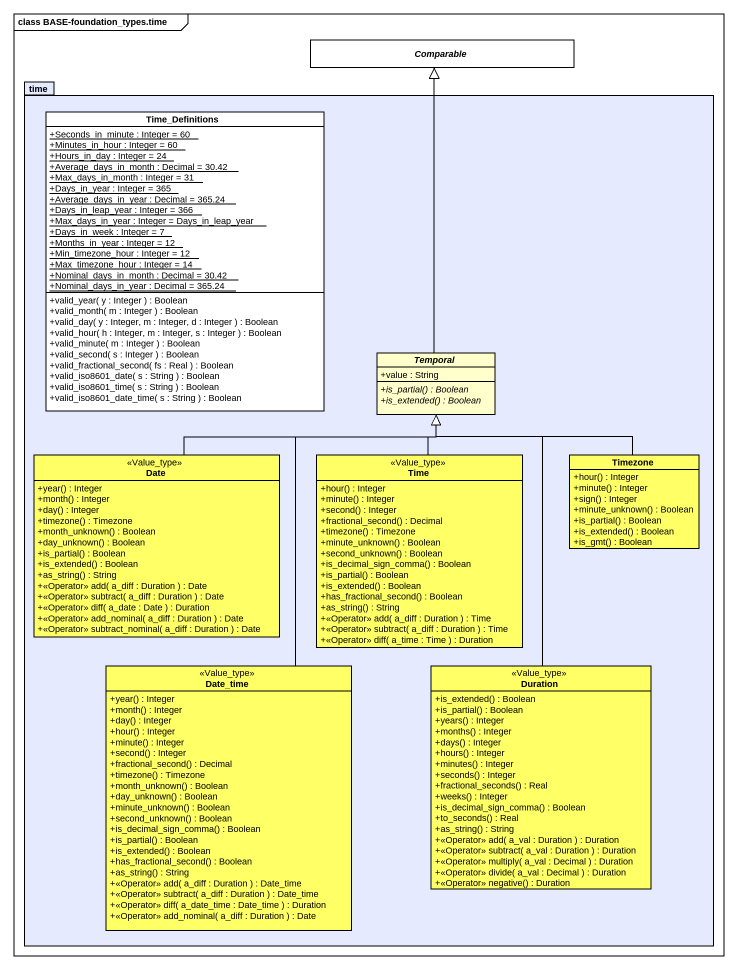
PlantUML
@startuml
mainframe class BASE-foundation_types.time
hide circle
hide empty members
skinparam classAttributeIconSize 0
abstract class Comparable #FFFFFF
package time #E5EAFF {
  class Time_Definitions #FFFFFF {
    {static} +Seconds_in_minute : Integer = 60
    {static} +Minutes_in_hour : Integer = 60
    {static} +Hours_in_day : Integer = 24
    {static} +Average_days_in_month : Decimal = 30.42
    {static} +Max_days_in_month : Integer = 31
    {static} +Days_in_year : Integer = 365
    {static} +Average_days_in_year : Decimal = 365.24
    {static} +Days_in_leap_year : Integer = 366
    {static} +Max_days_in_year : Integer = Days_in_leap_year
    {static} +Days_in_week : Integer = 7
    {static} +Months_in_year : Integer = 12
    {static} +Min_timezone_hour : Integer = 12
    {static} +Max_timezone_hour : Integer = 14
    {static} +Nominal_days_in_month : Decimal = 30.42
    {static} +Nominal_days_in_year : Decimal = 365.24
    +valid_year( y : Integer ) : Boolean
    +valid_month( m : Integer ) : Boolean
    +valid_day( y : Integer, m : Integer, d : Integer ) : Boolean
    +valid_hour( h : Integer, m : Integer, s : Integer ) : Boolean
    +valid_minute( m : Integer ) : Boolean
    +valid_second( s : Integer ) : Boolean
    +valid_fractional_second( fs : Real ) : Boolean
    +valid_iso8601_date( s : String ) : Boolean
    +valid_iso8601_time( s : String ) : Boolean
    +valid_iso8601_date_time( s : String ) : Boolean
  }
  abstract class Temporal #FFFFCC {
    +value : String
    {abstract} +is_partial() : Boolean
    {abstract} +is_extended() : Boolean
  }
  class Date <<Value_type>> #FFFF66 {
    +year() : Integer
    +month() : Integer
    +day() : Integer
    +timezone() : Timezone
    +month_unknown() : Boolean
    +day_unknown() : Boolean
    +is_partial() : Boolean
    +is_extended() : Boolean
    +as_string() : String
    +<<Operator>> add( a_diff : Duration ) : Date
    +<<Operator>> subtract( a_diff : Duration ) : Date
    +<<Operator>> diff( a_date : Date ) : Duration
    +<<Operator>> add_nominal( a_diff : Duration ) : Date
    +<<Operator>> subtract_nominal( a_diff : Duration ) : Date
  }
  class Time <<Value_type>> #FFFF66 {
    +hour() : Integer
    +minute() : Integer
    +second() : Integer
    +fractional_second() : Decimal
    +timezone() : Timezone
    +minute_unknown() : Boolean
    +second_unknown() : Boolean
    +is_decimal_sign_comma() : Boolean
    +is_partial() : Boolean
    +is_extended() : Boolean
    +has_fractional_second() : Boolean
    +as_string() : String
    +<<Operator>> add( a_diff : Duration ) : Time
    +<<Operator>> subtract( a_diff : Duration ) : Time
    +<<Operator>> diff( a_time : Time ) : Duration
  }
  class Timezone #FFFF66 {
    +hour() : Integer
    +minute() : Integer
    +sign() : Integer
    +minute_unknown() : Boolean
    +is_partial() : Boolean
    +is_extended() : Boolean
    +is_gmt() : Boolean
  }
  class Date_time <<Value_type>> #FFFF66 {
    +year() : Integer
    +month() : Integer
    +day() : Integer
    +hour() : Integer
    +minute() : Integer
    +second() : Integer
    +fractional_second() : Decimal
    +timezone() : Timezone
    +month_unknown() : Boolean
    +day_unknown() : Boolean
    +minute_unknown() : Boolean
    +second_unknown() : Boolean
    +is_decimal_sign_comma() : Boolean
    +is_partial() : Boolean
    +is_extended() : Boolean
    +has_fractional_second() : Boolean
    +as_string() : String
    +<<Operator>> add( a_diff : Duration ) : Date_time
    +<<Operator>> subtract( a_diff : Duration ) : Date_time
    +<<Operator>> diff( a_date_time : Date_time ) : Duration
    +<<Operator>> add_nominal( a_diff : Duration ) : Date
  }
  class Duration <<Value_type>> #FFFF66 {
    +is_extended() : Boolean
    +is_partial() : Boolean
    +years() : Integer
    +months() : Integer
    +days() : Integer
    +hours() : Integer
    +minutes() : Integer
    +seconds() : Integer
    +fractional_seconds() : Real
    +weeks() : Integer
    +is_decimal_sign_comma() : Boolean
    +to_seconds() : Real
    +as_string() : String
    +<<Operator>> add( a_val : Duration ) : Duration
    +<<Operator>> subtract( a_val : Duration ) : Duration
    +<<Operator>> multiply( a_val : Decimal ) : Duration
    +<<Operator>> divide( a_val : Decimal ) : Duration
    +<<Operator>> negative() : Duration
  }
}
Temporal -up-|> Comparable
Date -right-|> Temporal
Time -up-|> Temporal
Timezone -left-|> Temporal
Date_time -up-|> Temporal
Duration -up-|> Temporal
@enduml
